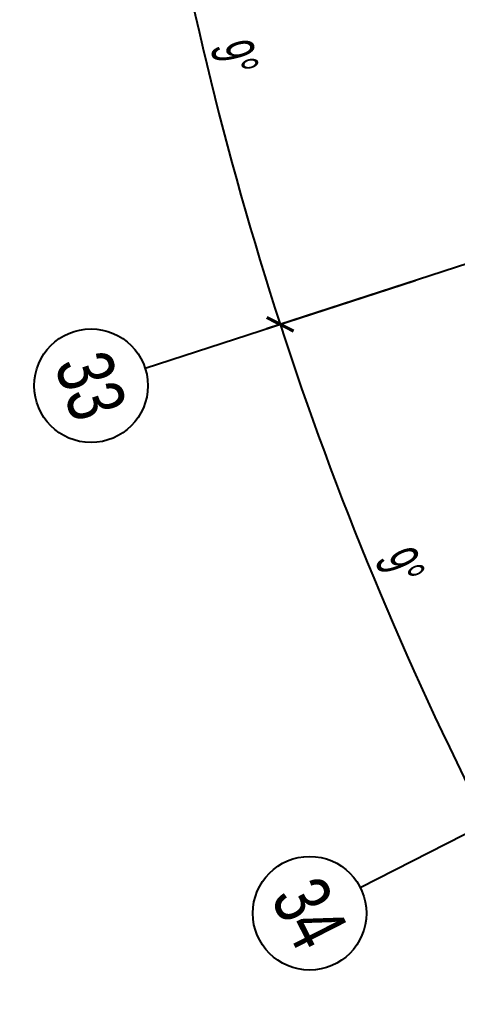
# Model space of a CAD drawing. Extents: x 104132 to 3338343, y -1228862 to 1409848.
# Drawn here: x 1686339 to 1695594, y 53967 to 74471 of the extents above; entities that cross this region are included whole.
import ezdxf
from ezdxf.enums import TextEntityAlignment as Align

# ---------------------------------------------------------------- set-up
doc = ezdxf.new("R2010")
doc.units = 0
doc.linetypes.add('CENTER', pattern=[50.8, 31.75, -6.35, 6.35, -6.35])
doc.layers.get('0').update_dxf_attribs({"color": 8})
doc.layers.get('Defpoints').update_dxf_attribs({"color": 8})
doc.layers.add('#标注', color=8, linetype='Continuous')
doc.layers.add('DOTE', color=8, linetype='CENTER')
doc.styles.add('JHZX', font='jrs.shx', dxfattribs={"width": 0.6, "bigfont": 'jhz.shx'})
doc.dimstyles.new('JZBZ-300', dxfattribs={"dimscale": 300, "dimtxt": 3, "dimasz": 1.5, "dimexe": 1, "dimexo": 1, "dimgap": 0.5, "dimtad": 1, "dimdec": 0, "dimdsep": 46, "dimtxsty": 'JHZX', "dimblk1": 'ARCHTICK', "dimblk2": 'ARCHTICK', "dimsah": 1, "dimcen": 0, "dimclrd": 1, "dimclre": 1, "dimclrt": 2, "dimadec": 3, "dimazin": 2, "dimtfac": 1, "dimtdec": 0, "dimtix": 1, "dimtmove": 0, "dimatfit": 3, "dimfxl": 1, "dimtolj": 1, "dimlwd": -1, "dimlwe": -1, "dimarcsym": 1})

# ---------------------------------------------------------------- blocks, each defined once
blk = doc.blocks.new('_ARCHTICK')
at = {"color": 0, "linetype": 'ByBlock', "const_width": 0.15}
blk.add_lwpolyline([(-0.5, -0.5), (0.5, 0.5)], dxfattribs=at)
blk = doc.blocks.new('*D36')
at = {"layer": '#标注', "color": 1, "ltscale": 300, "transparency": 16777216}
for p, q in [((504305, -157983), (499367, -158766)), ((506796, -168359), (502041, -169904))]:
    blk.add_line(p, q, dxfattribs=at)
blk.add_arc((571468, -147346), 72700, 189, 198, dxfattribs=at)
at = {"layer": 'Defpoints', "color": 0, "ltscale": 300, "transparency": 16777216}
for p in [(571468, -147346), (504601, -157937), (500357, -162461), (507081, -168266)]:
    blk.add_point(p, dxfattribs=at)
at = {"layer": '#标注', "color": 1, "ltscale": 300, "transparency": 16777216, "xscale": 450, "yscale": 450, "zscale": 450}
for p, rotation in [((499663, -158719), 98.99999999999973), ((502326, -169811), 287.9999999999989)]:
    blk.add_blockref('_ARCHTICK', p, dxfattribs=dict(at, rotation=rotation))
at = {"layer": '#标注', "color": 2, "ltscale": 300, "transparency": 16777216, "insert": (501360, -164177), "char_height": 900, "attachment_point": 5, "rotation": 283.5, "style": 'JHZX'}
blk.add_mtext('\\A1;9°', dxfattribs=at)
blk = doc.blocks.new('*D37')
at = {"layer": '#标注', "color": 1, "ltscale": 300, "transparency": 16777216}
for p, q in [((506796, -168359), (502041, -169904)), ((510879, -178217), (506424, -180487))]:
    blk.add_line(p, q, dxfattribs=at)
blk.add_arc((571468, -147346), 72700, 198, 207, dxfattribs=at)
at = {"layer": 'Defpoints', "color": 0, "ltscale": 300, "transparency": 16777216}
for p in [(571468, -147346), (507081, -168266), (503597, -173399), (511147, -178081)]:
    blk.add_point(p, dxfattribs=at)
at = {"layer": '#标注', "color": 1, "ltscale": 300, "transparency": 16777216, "xscale": 450, "yscale": 450, "zscale": 450}
for p, rotation in [((502326, -169811), 107.9999999999992), ((506692, -180351), 297.0000000000004)]:
    blk.add_blockref('_ARCHTICK', p, dxfattribs=dict(at, rotation=rotation))
at = {"layer": '#标注', "color": 2, "ltscale": 300, "transparency": 16777216, "insert": (504856, -174937), "char_height": 900, "attachment_point": 5, "rotation": 292.5, "style": 'JHZX'}
blk.add_mtext('\\A1;9°', dxfattribs=at)
blk = doc.blocks.new('*U1046')
blk.add_line((0, -20), (0, 0))
blk.add_circle((0, -24), 4)
at = {"style": 'JHZX', "width": 0.75}
blk.add_attdef('AXES', text='', height=4, dxfattribs=at).set_placement((0, -24), align=Align.MIDDLE_CENTER)
blk = doc.blocks.new('轴网20240313')
at = {"layer": '#标注'}
for p, xscale, yscale, zscale, rotation, values in [((505179.2, -168884.4), 300.0000000000001, 300.0000000000001, 300.0000000000001, 287.9999999999865, {'AXES': '33'}), ((509364.7, -178989), 300, 300, 300, 296.9999999999864, {'AXES': '34'})]:
    blk.add_blockref('*U1046', p, dxfattribs=dict(at, xscale=xscale, yscale=yscale, zscale=zscale, rotation=rotation)).add_auto_attribs(values)
at = {"layer": '#标注', "ltscale": 300}
for base, p1, p2, picture, middle in [((500356.5, -162461.1), (504601.4, -157936.5), (507081.3, -168266.3), '*D36', (501360, -164177.3)), ((503596.6, -173399.2), (507081.3, -168266.3), (511146.7, -178081), '*D37', (504856.1, -174937.4))]:
    dim = blk.add_angular_dim_3p(base=base, center=(571467.9, -147345.9), p1=p1, p2=p2, dimstyle='JZBZ-300', dxfattribs=at)
    dim.commit()
    dim.dimension.update_dxf_attribs({"geometry": picture, "text_midpoint": middle})

msp = doc.modelspace()

# ---------------------------------------------------------------- block references
at = {"layer": 'DOTE'}
msp.add_blockref('轴网20240313', (1189520, 237839), dxfattribs=at)

doc.saveas('drawing.dxf')
